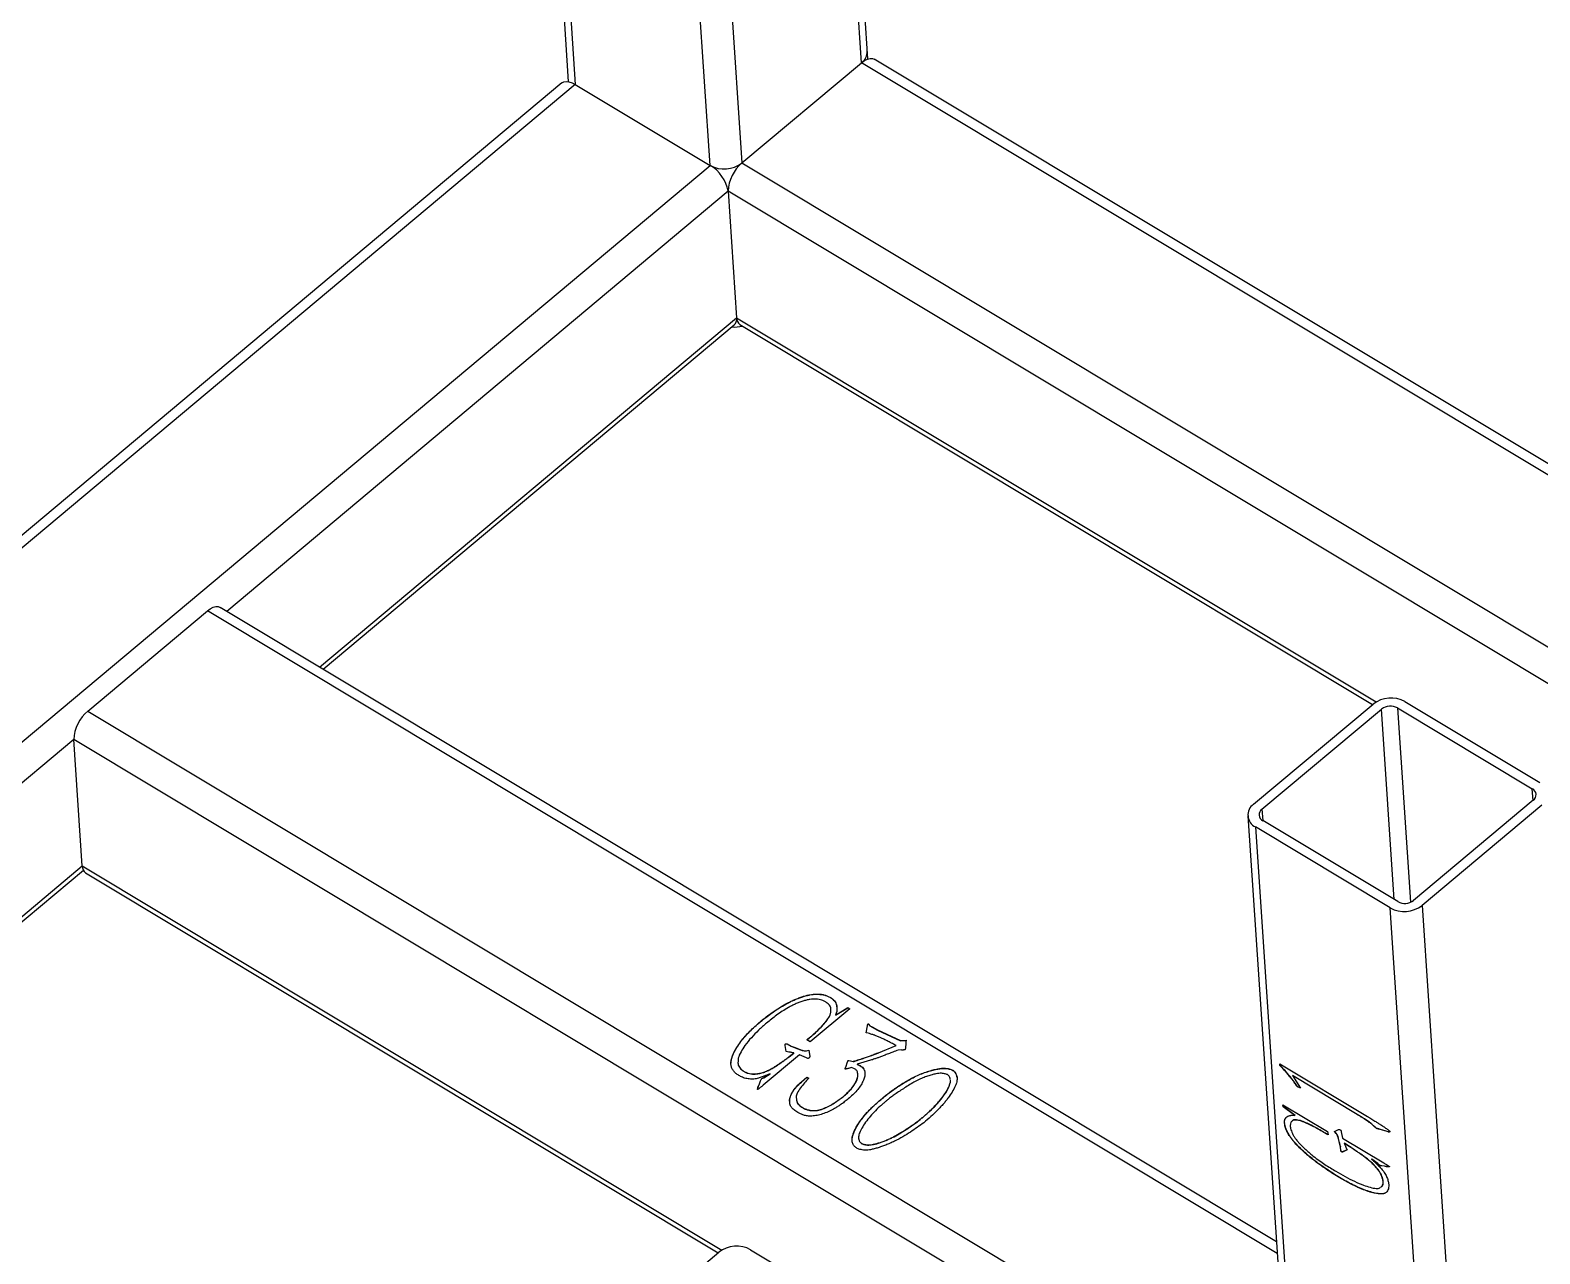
# Model space of a CAD drawing. Header units: millimetres. Extents: x -1590 to 1562, y -1082 to 1503.
# Drawn here: x -645 to 25, y 577 to 1119 of the extents above; entities that cross this region are included whole.
import ezdxf

# ---------------------------------------------------------------- set-up
doc = ezdxf.new("R2010")
doc.units = ezdxf.units.MM

msp = doc.modelspace()

# ---------------------------------------------------------------- linework, layer by layer
at = {"color": 7, "linetype": 'Continuous', "lineweight": 25}
for p, q in [((-276.1, 1105.01), (-299.55, 1455.25)), ((-273.36, 1106.67), (-294.46, 1421.73)), ((-427.23, 1411.87), (-406.12, 1096.66)), ((-343.23, 1059.54), (-366.69, 1409.77)), ((-352.59, 1410.84), (-329.13, 1060.6)), ((-329.13, 1060.6), (-276.1, 1105.01)), ((197.76, 825.51), (-270.48, 1106.58)), ((-408.96, 1096.08), (-859.94, 718.43)), ((-403.01, 1095.42), (-343.23, 1059.54)), ((-335.29, 1048.05), (-331.54, 992.01)), ((-514.78, 836.26), (-332.59, 988.83)), ((-330.06, 988.99), (-49.62, 820.65)), ((-92.26, 582.64), (-560.51, 863.71)), ((-619.16, 817.73), (-566.13, 862.14)), ((-102.39, 776.46), (-49.36, 820.87)), ((-98.66, 774.22), (-45.62, 818.63)), ((-38.57, 819.16), (21.2, 783.28)), ((-35.26, 821.93), (24.52, 786.05)), ((-621.57, 749.14), (-625.32, 805.18)), ((21.63, 778.26), (-31.41, 733.85)), ((-104.9, 771.3), (-86.13, 491.12)), ((25.36, 776.02), (-27.67, 731.61)), ((-41.77, 730.54), (-101.55, 766.42)), ((-101.55, 766.42), (-82.79, 486.24)), ((-38.46, 733.31), (-98.24, 769.2)), ((-804.81, 593.39), (-621.09, 747.24)), ((-620.08, 746.12), (-339.65, 577.78)), ((-23.01, 450.35), (-41.77, 730.54)), ((-27.67, 731.61), (-8.91, 451.42)), ((-289.95, 690.84), (-289.95, 690.91)), ((-314.58, 684.93), (-314.58, 685)), ((-281.28, 685.88), (-298.84, 671.17)), ((-287.63, 683.08), (-282.15, 686.41)), ((-287.63, 683.01), (-282.15, 686.34)), ((-287.18, 684.3), (-287.63, 683.08)), ((-287.63, 683.01), (-287.63, 683.08)), ((-282.15, 686.41), (-281.28, 685.88)), ((-282.15, 686.34), (-282.15, 686.41)), ((-282.15, 686.34), (-281.32, 685.84)), ((-274.11, 675.24), (-273.54, 678.35)), ((-274.09, 675.24), (-273.53, 678.28)), ((-273.53, 678.28), (-273.54, 678.35)), ((-271.42, 677.82), (-269.01, 676.48)), ((-271.41, 677.75), (-271.42, 677.82)), ((-271.41, 677.75), (-269.01, 676.41)), ((-269.01, 676.48), (-258.83, 671.76)), ((-269.01, 676.41), (-269.01, 676.48)), ((-269.01, 676.41), (-258.82, 671.69)), ((-309.59, 666.9), (-309.96, 669.54)), ((-309.11, 670.34), (-307.35, 669.29)), ((-309.1, 670.27), (-309.11, 670.34)), ((-309.1, 670.27), (-307.35, 669.22)), ((-307.35, 669.29), (-305.51, 668.64)), ((-307.35, 669.22), (-307.35, 669.29)), ((-307.35, 669.22), (-305.51, 668.57)), ((-298.84, 671.17), (-300.45, 672.04)), ((-273.13, 675.02), (-274.11, 675.24)), ((-267.61, 673.03), (-270.13, 674.07)), ((-268.65, 666.37), (-260.79, 669.58)), ((-268.64, 666.3), (-260.79, 669.51)), ((-260.79, 669.51), (-260.79, 669.58)), ((-258.83, 671.76), (-257.52, 671.81)), ((-258.82, 671.69), (-258.83, 671.76)), ((-258.82, 671.69), (-257.51, 671.74)), ((-257.52, 671.81), (-256.41, 671.9)), ((-257.51, 671.74), (-257.52, 671.81)), ((-257.51, 671.74), (-256.41, 671.83)), ((-256.52, 670.55), (-256.68, 668.41)), ((-303.64, 665.47), (-319.79, 651.95)), ((-308.33, 666.7), (-309.59, 666.9)), ((-308.23, 664.68), (-306.21, 666.27)), ((-308.23, 664.61), (-306.2, 666.2)), ((-308.23, 664.61), (-308.23, 664.68)), ((-306.2, 666.2), (-306.21, 666.27)), ((-305.51, 668.64), (-303.28, 667.77)), ((-305.51, 668.57), (-305.51, 668.64)), ((-305.51, 668.57), (-303.27, 667.7)), ((-300.47, 664.12), (-303.64, 665.47)), ((-303.27, 667.7), (-303.28, 667.77)), ((-300.61, 667.28), (-299.51, 667.56)), ((-300.6, 667.21), (-300.61, 667.28)), ((-300.6, 667.21), (-299.5, 667.49)), ((-299.9, 663.88), (-300.47, 664.12)), ((-299.51, 667.56), (-299.08, 664.78)), ((-299.5, 667.49), (-299.51, 667.56)), ((-299.5, 667.49), (-299.07, 664.71)), ((-281.83, 663), (-281.05, 662.82)), ((-281.83, 662.93), (-281.83, 663)), ((-281.83, 662.93), (-281.04, 662.75)), ((-281.05, 662.82), (-279.78, 662.51)), ((-281.04, 662.75), (-281.05, 662.82)), ((-281.04, 662.75), (-279.77, 662.44)), ((-279.77, 662.44), (-279.78, 662.51)), ((-272.11, 663.05), (-278.01, 661.27)), ((-268.64, 666.3), (-268.65, 666.37)), ((-258.55, 667.59), (-259.94, 667.58)), ((-328.73, 658.37), (-328.73, 658.44)), ((-319.45, 655.38), (-316.68, 657.07)), ((-319.44, 655.31), (-316.68, 657)), ((-316.68, 657), (-316.68, 657.07)), ((-283.17, 660), (-282.33, 662.38)), ((-283.17, 659.93), (-282.33, 662.31)), ((-283.17, 659.93), (-283.17, 660)), ((-282.33, 662.31), (-282.33, 662.38)), ((-280.59, 659.84), (-281.94, 659.44)), ((-279.3, 659.24), (-280.59, 659.84)), ((-278, 661.2), (-278.01, 661.27)), ((-235.41, 658.38), (-235.41, 658.45)), ((-90.7, 661.5), (-51.88, 638.13)), ((-90.65, 660.75), (-90.7, 661.5)), ((-90.58, 660.8), (-90.65, 660.75)), ((-88.98, 658.96), (-90.65, 660.75)), ((-90.58, 660.8), (-90.63, 661.46)), ((-88.91, 659.01), (-90.58, 660.8)), ((-88.91, 659.01), (-88.98, 658.96)), ((-85.09, 656.32), (-85.15, 656.26)), ((-85.15, 656.26), (-81.62, 650.72)), ((-56.5, 639), (-85.15, 656.26)), ((-56.43, 639.06), (-85.09, 656.32)), ((-321.84, 651.69), (-321.37, 652.62)), ((-321.84, 651.62), (-321.36, 652.55)), ((-321.84, 651.62), (-321.84, 651.69)), ((-321.37, 652.62), (-320.92, 653.94)), ((-321.36, 652.55), (-321.37, 652.62)), ((-321.36, 652.55), (-320.92, 653.87)), ((-320.92, 653.87), (-320.92, 653.94)), ((-320.32, 654.98), (-319.45, 655.38)), ((-320.31, 654.91), (-320.32, 654.98)), ((-320.31, 654.91), (-319.44, 655.31)), ((-319.44, 655.31), (-319.45, 655.38)), ((-302.81, 653.42), (-300.36, 655.58)), ((-302.81, 653.35), (-300.36, 655.51)), ((-302.81, 653.35), (-302.81, 653.42)), ((-300.36, 655.58), (-299.56, 655.1)), ((-300.36, 655.51), (-300.36, 655.58)), ((-300.36, 655.51), (-299.56, 655.03)), ((-281.27, 649.74), (-281.28, 649.81)), ((-82.78, 651.25), (-82.85, 651.2)), ((-81.62, 650.72), (-82.85, 651.2)), ((-81.69, 650.83), (-82.78, 651.25)), ((-265.44, 647.42), (-265.45, 647.49)), ((-89.33, 643.3), (-69.53, 631.42)), ((-89.28, 642.48), (-89.33, 643.3)), ((-89.21, 642.54), (-89.28, 642.48)), ((-84.04, 638.54), (-89.28, 642.48)), ((-89.21, 642.54), (-89.26, 643.26)), ((-83.97, 638.6), (-89.21, 642.54)), ((-302.06, 641.89), (-302.07, 641.96)), ((-244.82, 641.46), (-244.83, 641.53)), ((-85.17, 638.7), (-84.04, 638.54)), ((-83.97, 638.6), (-84.04, 638.54)), ((-56.43, 639.06), (-56.5, 639)), ((-88.59, 635.26), (-88.66, 635.2)), ((-69.53, 631.42), (-69.36, 629.93)), ((-66.53, 631.52), (-64.68, 632.38)), ((-65.76, 630.66), (-66.53, 631.52)), ((-65.7, 630.72), (-66.44, 631.56)), ((-65.7, 630.72), (-65.76, 630.66)), ((-63.6, 631.87), (-63.49, 631.34)), ((-63.49, 631.34), (-62.88, 628.48)), ((-46.17, 632.43), (-46.24, 632.37)), ((-43.66, 631.56), (-46.24, 632.37)), ((-43.59, 631.61), (-46.17, 632.43)), ((-43.59, 631.61), (-43.66, 631.56)), ((-42.73, 631.32), (-43.66, 631.56)), ((-42.66, 631.38), (-43.59, 631.61)), ((-42.66, 631.38), (-42.73, 631.32)), ((-276.22, 626.2), (-276.23, 626.27)), ((-64.7, 628.41), (-64.77, 628.36)), ((-64.28, 626.35), (-64.77, 628.36)), ((-64.21, 626.41), (-64.7, 628.41)), ((-64.21, 626.41), (-64.28, 626.35)), ((-63.82, 624.71), (-64.28, 626.35)), ((-63.76, 624.76), (-64.21, 626.41)), ((-63.76, 624.76), (-63.82, 624.71)), ((-63.71, 623.06), (-63.82, 624.71)), ((-63.65, 623.12), (-63.76, 624.76)), ((-63.65, 623.12), (-63.71, 623.06)), ((-62.88, 628.48), (-44.68, 617.55)), ((-60.92, 623.29), (-62.69, 622.51)), ((-62.62, 622.56), (-62.69, 622.51)), ((-60.93, 623.31), (-62.62, 622.56)), ((-62.1, 626.26), (-62.17, 626.21)), ((-59.97, 624.82), (-62.17, 626.21)), ((-59.9, 624.87), (-62.1, 626.26)), ((-61.41, 624.37), (-60.92, 623.29)), ((-59.9, 624.87), (-59.97, 624.82)), ((-71.72, 615.92), (-71.79, 615.87)), ((-49.98, 619.25), (-50.05, 619.19)), ((-47.39, 617.21), (-50.05, 619.19)), ((-47.33, 617.27), (-49.98, 619.25)), ((-47.33, 617.27), (-47.39, 617.21)), ((-46.65, 616.56), (-47.39, 617.21)), ((-46.59, 616.62), (-47.33, 617.27)), ((-46.59, 616.62), (-46.65, 616.56)), ((-45.52, 616.31), (-45.58, 616.25)), ((-44.38, 616.12), (-45.58, 616.25)), ((-44.31, 616.18), (-45.52, 616.31)), ((-44.31, 616.18), (-44.38, 616.12)), ((-43.45, 615.89), (-44.38, 616.12)), ((-43.38, 615.95), (-44.31, 616.18)), ((-43.38, 615.95), (-43.45, 615.89)), ((-44.88, 609.02), (-44.95, 608.96)), ((-392.42, 533.59), (-339.39, 578)), ((-325.29, 579.06), (-265.51, 543.18))]:
    msp.add_line(p, q, dxfattribs=at)
at = {"color": 8, "linetype": 'Continuous', "lineweight": 25}
for p, q in [((-426.47, 1445.65), (-403.01, 1095.42)), ((198.11, 820.36), (-276.1, 1105.01)), ((-403.01, 1095.42), (-859.59, 713.08)), ((-854.14, 631.71), (-343.23, 1059.54)), ((-329.13, 1060.6), (203.43, 740.93)), ((-335.29, 1048.05), (-557.54, 861.93)), ((198.64, 727.55), (-335.29, 1048.05)), ((-516.38, 837.22), (-331.54, 992.01)), ((-331.54, 992.01), (-48.01, 821.82)), ((-91.92, 577.49), (-566.13, 862.14)), ((-619.16, 817.73), (-86.6, 498.06)), ((-39.97, 734.22), (-45.62, 818.63)), ((-38.57, 819.16), (-32.8, 733.02)), ((-625.32, 805.18), (-847.57, 619.06)), ((-91.39, 484.68), (-625.32, 805.18)), ((21.54, 778.19), (21.2, 783.28)), ((-98.66, 774.22), (-98.33, 769.25)), ((-806.41, 594.35), (-621.57, 749.14)), ((-621.57, 749.14), (-338.04, 578.95))]:
    msp.add_line(p, q, dxfattribs=at)
at = {"color": 7, "linetype": 'Continuous', "lineweight": 25, "flags": 128}
for points in [[(-276.1, 1105.01), (-274.8, 1105.96), (-273.53, 1106.61), (-272.34, 1106.92), (-271.27, 1106.89), (-270.48, 1106.58)], [(-408.96, 1096.08), (-408.16, 1096.54), (-407.08, 1096.73), (-405.83, 1096.6), (-404.46, 1096.16), (-403.01, 1095.42)], [(-566.13, 862.14), (-564.82, 863.09), (-563.55, 863.74), (-562.36, 864.05), (-561.3, 864.02), (-560.51, 863.71)]]:
    msp.add_lwpolyline(points, dxfattribs=at)
at = {"color": 8, "linetype": 'Continuous', "lineweight": 25}
msp.add_arc((-279.86, 1110.03), 6.27, 306.88515, 1.25979, dxfattribs=at)
at = {"color": 7, "linetype": 'Continuous', "lineweight": 25}
for centre, radius, start, end in [((-336.99, 1070.81), 12.88, 241.02688, 307.61939), ((-351.79, 1045.14), 16.75, 10.00602, 59.29464), ((-318.12, 1047.41), 17.18, 129.8487, 177.88499), ((-335.01, 991.39), 3.53, 313.32878, 10.07948), ((-328.07, 991.84), 3.47, 177.13016, 235.12544), ((-332.37, 1001.81), 13.9, 264.8015, 284.1889), ((-41.5, 810.67), 12.88, 61.02688, 127.61939), ((-608.15, 804.54), 17.18, 129.8487, 177.88499), ((-41.69, 813.52), 6.44, 61.02688, 127.61939), ((19.93, 780.64), 2.93, 305.50198, 64.09982), ((-98.99, 771.69), 5.86, 125.50198, 244.09982), ((-96.96, 771.83), 2.93, 125.50198, 244.09982), ((-618.1, 748.97), 3.47, 177.13016, 235.12544), ((-35.53, 741.81), 12.88, 241.02688, 307.61939), ((-35.34, 738.95), 6.44, 241.02688, 307.61939), ((-331.53, 567.8), 12.88, 61.02688, 127.61939)]:
    msp.add_arc(centre, radius, start, end, dxfattribs=at)
for points, knots in [([(-291.65, 688.65), (-291.99, 688.86), (-292.66, 689.26), (-293.79, 689.71), (-294.98, 690.01), (-296.25, 690.18), (-297.6, 690.18), (-299.06, 690.03), (-300.61, 689.69), (-302.23, 689.22), (-303.87, 688.63), (-305.51, 687.97), (-307.06, 687.22), (-309.02, 686.16), (-311.31, 684.79), (-313.77, 683.05), (-316.06, 681.31), (-317.49, 680.13), (-318.21, 679.53)], [0, 0, 0, 0, 0.042953, 0.083374, 0.123258, 0.162895, 0.204395, 0.249812, 0.299201, 0.353806, 0.411254, 0.468748, 0.525799, 0.582908, 0.694352, 0.798766, 0.899666, 1, 1, 1, 1]), ([(-314.58, 685), (-313.69, 685.58), (-311.85, 686.77), (-309.38, 688.16), (-307.28, 689.23), (-305.65, 689.98), (-303.96, 690.64), (-302.26, 691.24), (-300.62, 691.74), (-299.06, 692.1), (-297.61, 692.31), (-296.3, 692.38), (-295.13, 692.34), (-294.1, 692.27), (-293.22, 692.14), (-292.25, 691.91), (-291.16, 691.5), (-290.37, 691.11), (-289.95, 690.91)], [0, 0, 0, 0, 0.126875, 0.26151, 0.330229, 0.398329, 0.466356, 0.533691, 0.597757, 0.655467, 0.70742, 0.754407, 0.796644, 0.833775, 0.865799, 0.893553, 0.945163, 1, 1, 1, 1]), ([(-314.58, 684.93), (-313.69, 685.51), (-311.85, 686.7), (-309.38, 688.09), (-307.28, 689.16), (-305.64, 689.91), (-303.95, 690.57), (-302.26, 691.17), (-300.61, 691.67), (-299.05, 692.03), (-297.61, 692.24), (-296.29, 692.31), (-295.12, 692.27), (-294.09, 692.2), (-293.22, 692.07), (-292.25, 691.84), (-291.16, 691.43), (-290.36, 691.04), (-289.95, 690.84)], [0, 0, 0, 0, 0.126875, 0.26151, 0.330229, 0.398329, 0.466356, 0.533691, 0.597757, 0.655467, 0.70742, 0.754407, 0.796644, 0.833775, 0.865799, 0.893553, 0.945163, 1, 1, 1, 1]), ([(-289.95, 690.91), (-289.72, 690.76), (-289.26, 690.48), (-288.69, 689.99), (-288.2, 689.47), (-287.66, 688.74), (-287.23, 687.7), (-287.06, 686.61), (-287.07, 685.75), (-287.06, 685.18), (-287.11, 684.71), (-287.16, 684.43), (-287.18, 684.3)], [0, 0, 0, 0, 0.093571, 0.182514, 0.269093, 0.354305, 0.52846, 0.715, 0.80627, 0.883545, 0.948137, 1, 1, 1, 1]), ([(-289.95, 690.84), (-289.29, 690.37), (-287.98, 689.42), (-287.22, 687.83), (-287.16, 686.87), (-287.14, 686.59)], [0, 0, 0, 0, 0.413868, 0.828088, 1, 1, 1, 1]), ([(-329.76, 655.9), (-330.26, 656.17), (-331.26, 656.71), (-332.42, 657.76), (-333.31, 658.91), (-333.8, 659.94), (-334.01, 660.81), (-334.07, 661.52), (-334.04, 662.29), (-333.91, 663.12), (-333.68, 664), (-333.36, 664.97), (-332.94, 666), (-332.39, 667.1), (-331.78, 668.26), (-331.01, 669.45), (-330.16, 670.68), (-328.89, 672.32), (-327.26, 674.28), (-325.12, 676.45), (-322.86, 678.55), (-320.39, 680.68), (-317.64, 682.88), (-315.62, 684.28), (-314.58, 685)], [0, 0, 0, 0, 0.0403, 0.080356, 0.119472, 0.157357, 0.176759, 0.197542, 0.220121, 0.244249, 0.270492, 0.298956, 0.330404, 0.364108, 0.400246, 0.437627, 0.477386, 0.518632, 0.599479, 0.673497, 0.746929, 0.82693, 0.911502, 1, 1, 1, 1]), ([(-333.97, 661.78), (-333.95, 662.26), (-333.9, 663.69), (-332.92, 666.01), (-331.52, 668.71), (-329.06, 672.16), (-325.4, 676.24), (-320.32, 680.8), (-316.49, 683.55), (-314.58, 684.93)], [0, 0, 0, 0, 0.053279, 0.158426, 0.263625, 0.368839, 0.579177, 0.789605, 1, 1, 1, 1]), ([(-300.45, 672.04), (-298.97, 673.27), (-296, 675.75), (-292.74, 679.1), (-290.58, 681.95), (-289.7, 683.89), (-289.72, 685.06), (-289.73, 685.44)], [0, 0, 0, 0, 0.309197, 0.618343, 0.772823, 0.927234, 1, 1, 1, 1]), ([(-300.44, 671.97), (-298.96, 673.2), (-296, 675.68), (-292.73, 679.03), (-290.57, 681.88), (-289.67, 683.9), (-289.7, 685.16), (-289.71, 685.62)], [0, 0, 0, 0, 0.30428, 0.60851, 0.760533, 0.912488, 1, 1, 1, 1]), ([(-289.72, 685.69), (-289.71, 685.76), (-289.68, 686.36), (-290.27, 687.46), (-291.19, 688.25), (-291.65, 688.65)], [0, 0, 0, 0, 0.063344, 0.531145, 1, 1, 1, 1]), ([(-318.21, 679.53), (-319.41, 678.49), (-321.81, 676.39), (-325.04, 673.06), (-327.69, 669.86), (-329.6, 666.8), (-330.85, 664.45), (-330.87, 663.01), (-330.88, 662.56)], [0, 0, 0, 0, 0.2067337, 0.4134904, 0.6201409, 0.775184, 0.9300549, 1, 1, 1, 1]), ([(-273.54, 678.35), (-273.52, 678.48), (-273.49, 678.69), (-273.38, 678.94), (-273.3, 679.13), (-273.06, 679.21), (-272.82, 679.01), (-272.73, 678.77), (-272.58, 678.5), (-272.3, 678.27), (-271.91, 678.04), (-271.59, 677.9), (-271.42, 677.82)], [0, 0, 0, 0, 0.132121, 0.225545, 0.28598, 0.323707, 0.397087, 0.519994, 0.605226, 0.709452, 0.84137, 1, 1, 1, 1]), ([(-273.53, 678.28), (-273.52, 678.41), (-273.49, 678.62), (-273.37, 678.87), (-273.3, 679.06), (-273.05, 679.14), (-272.81, 678.94), (-272.73, 678.7), (-272.58, 678.43), (-272.3, 678.2), (-271.91, 677.97), (-271.59, 677.83), (-271.41, 677.75)], [0, 0, 0, 0, 0.132121, 0.225545, 0.28598, 0.323707, 0.397087, 0.519994, 0.605226, 0.709452, 0.84137, 1, 1, 1, 1]), ([(-309.96, 669.54), (-310, 669.69), (-310.08, 669.91), (-309.99, 670.23), (-309.75, 670.32), (-309.57, 670.39), (-309.34, 670.4), (-309.19, 670.36), (-309.11, 670.34)], [0, 0, 0, 0, 0.350484, 0.527084, 0.64708, 0.750783, 0.854774, 1, 1, 1, 1]), ([(-310.03, 669.82), (-310.03, 669.82), (-310.04, 669.88), (-310.03, 669.99), (-309.98, 670.15), (-309.78, 670.24), (-309.57, 670.33), (-309.32, 670.32), (-309.18, 670.29), (-309.1, 670.27)], [0, 0, 0, 0, 0.016982, 0.171968, 0.322998, 0.489814, 0.660496, 0.830097, 1, 1, 1, 1]), ([(-270.13, 674.07), (-270.24, 674.11), (-270.56, 674.23), (-271.19, 674.41), (-272.06, 674.7), (-272.74, 674.91), (-273.13, 675.02)], [0, 0, 0, 0, 0.119615, 0.326343, 0.618028, 1, 1, 1, 1]), ([(-260.79, 669.58), (-261.35, 669.85), (-262.55, 670.44), (-264.04, 671.22), (-265.28, 671.88), (-266.15, 672.32), (-266.91, 672.7), (-267.39, 672.92), (-267.61, 673.03)], [0, 0, 0, 0, 0.240019, 0.522018, 0.666348, 0.793885, 0.904533, 1, 1, 1, 1]), ([(-256.41, 671.9), (-256.41, 671.87), (-256.42, 671.76), (-256.46, 671.5), (-256.45, 671.08), (-256.49, 670.75), (-256.52, 670.55)], [0, 0, 0, 0, 0.05995, 0.251846, 0.56241, 1, 1, 1, 1]), ([(-328.73, 658.44), (-328.4, 658.23), (-327.72, 657.79), (-326.49, 657.34), (-325.14, 657.03), (-323.64, 656.96), (-322.03, 657.09), (-320.34, 657.47), (-318.61, 658.05), (-316.93, 658.82), (-315.32, 659.72), (-313.79, 660.69), (-312.36, 661.66), (-310.98, 662.62), (-309.61, 663.62), (-308.71, 664.32), (-308.23, 664.68)], [0, 0, 0, 0, 0.055928, 0.112961, 0.170791, 0.230883, 0.295406, 0.367083, 0.443443, 0.523307, 0.605293, 0.687467, 0.766844, 0.841355, 0.916893, 1, 1, 1, 1]), ([(-328.73, 658.37), (-328.39, 658.16), (-327.72, 657.72), (-326.49, 657.27), (-325.13, 656.96), (-323.63, 656.89), (-322.02, 657.02), (-320.33, 657.4), (-318.61, 657.98), (-316.92, 658.75), (-315.31, 659.65), (-313.78, 660.62), (-312.35, 661.59), (-310.97, 662.55), (-309.61, 663.55), (-308.7, 664.25), (-308.23, 664.61)], [0, 0, 0, 0, 0.055928, 0.112961, 0.170791, 0.230883, 0.295406, 0.367083, 0.443443, 0.523307, 0.605293, 0.687467, 0.766844, 0.841355, 0.916893, 1, 1, 1, 1]), ([(-306.21, 666.27), (-306.46, 666.33), (-306.92, 666.43), (-307.53, 666.54), (-307.98, 666.64), (-308.23, 666.68), (-308.33, 666.7)], [0, 0, 0, 0, 0.362799, 0.652475, 0.863991, 1, 1, 1, 1]), ([(-303.28, 667.77), (-303.12, 667.7), (-302.72, 667.53), (-302, 667.37), (-301.26, 667.2), (-300.79, 667.26), (-300.61, 667.28)], [0, 0, 0, 0, 0.191467, 0.503414, 0.805851, 1, 1, 1, 1]), ([(-303.27, 667.7), (-303.12, 667.63), (-302.71, 667.46), (-302, 667.3), (-301.26, 667.13), (-300.79, 667.19), (-300.6, 667.21)], [0, 0, 0, 0, 0.191467, 0.503414, 0.805851, 1, 1, 1, 1]), ([(-299.08, 664.78), (-299.08, 664.65), (-299.1, 664.42), (-299.34, 664.13), (-299.6, 663.91), (-299.81, 663.89), (-299.9, 663.88)], [0, 0, 0, 0, 0.3162875, 0.6016237, 0.8455308, 1, 1, 1, 1]), ([(-282.33, 662.38), (-282.3, 662.53), (-282.25, 662.78), (-281.96, 662.94), (-281.83, 663)], [0, 0, 0, 0, 0.57363, 1, 1, 1, 1]), ([(-282.33, 662.31), (-282.3, 662.46), (-282.25, 662.71), (-281.95, 662.87), (-281.83, 662.93)], [0, 0, 0, 0, 0.57363, 1, 1, 1, 1]), ([(-279.78, 662.51), (-279.32, 662.67), (-278.43, 662.96), (-277.15, 663.38), (-275.96, 663.76), (-274.89, 664.13), (-273.91, 664.46), (-273.04, 664.76), (-272.27, 665.03), (-271.43, 665.34), (-270.56, 665.66), (-269.7, 665.97), (-269.1, 666.2), (-268.77, 666.32), (-268.65, 666.37)], [0, 0, 0, 0, 0.122989, 0.236923, 0.342871, 0.438735, 0.525539, 0.604359, 0.673619, 0.733331, 0.833057, 0.9109, 0.966393, 1, 1, 1, 1]), ([(-279.77, 662.44), (-279.31, 662.6), (-278.43, 662.89), (-277.14, 663.31), (-275.95, 663.69), (-274.88, 664.06), (-273.91, 664.39), (-273.04, 664.69), (-272.27, 664.96), (-271.43, 665.27), (-270.56, 665.59), (-269.7, 665.9), (-269.09, 666.13), (-268.77, 666.25), (-268.64, 666.3)], [0, 0, 0, 0, 0.122989, 0.236923, 0.342871, 0.438735, 0.525539, 0.604359, 0.673619, 0.733331, 0.833057, 0.9109, 0.966393, 1, 1, 1, 1]), ([(-259.94, 667.58), (-260.69, 667.28), (-262.13, 666.72), (-264.18, 665.92), (-266.02, 665.22), (-267.64, 664.6), (-269.06, 664.09), (-270.26, 663.65), (-271.26, 663.32), (-271.85, 663.13), (-272.11, 663.05)], [0, 0, 0, 0, 0.188413, 0.357486, 0.50962, 0.643418, 0.759307, 0.857858, 0.937578, 1, 1, 1, 1]), ([(-256.68, 668.41), (-256.69, 668.26), (-256.71, 668.02), (-256.88, 667.71), (-257.19, 667.62), (-257.53, 667.58), (-258, 667.57), (-258.35, 667.58), (-258.55, 667.59)], [0, 0, 0, 0, 0.236587, 0.387827, 0.471115, 0.599237, 0.773618, 1, 1, 1, 1]), ([(-330.9, 662.28), (-330.91, 662.16), (-330.97, 661.38), (-330.47, 659.93), (-329.31, 658.94), (-328.73, 658.44)], [0, 0, 0, 0, 0.082875, 0.541889, 1, 1, 1, 1]), ([(-330.89, 662.21), (-330.9, 662.09), (-330.97, 661.31), (-330.46, 659.86), (-329.31, 658.87), (-328.73, 658.37)], [0, 0, 0, 0, 0.082875, 0.541889, 1, 1, 1, 1]), ([(-316.68, 657.07), (-316.96, 656.97), (-317.65, 656.7), (-318.77, 656.18), (-320.22, 655.62), (-321.6, 655.15), (-322.83, 654.83), (-323.83, 654.7), (-324.87, 654.67), (-325.92, 654.73), (-326.97, 654.88), (-327.97, 655.14), (-328.92, 655.46), (-329.48, 655.75), (-329.76, 655.9)], [0, 0, 0, 0, 0.066931, 0.160895, 0.277311, 0.408832, 0.478532, 0.549522, 0.621851, 0.69747, 0.774652, 0.849586, 0.925122, 1, 1, 1, 1]), ([(-281.94, 659.44), (-282.12, 659.39), (-282.42, 659.31), (-282.82, 659.2), (-283.09, 659.16), (-283.31, 659.11), (-283.4, 659.23), (-283.39, 659.4), (-283.3, 659.67), (-283.22, 659.88), (-283.17, 660)], [0, 0, 0, 0, 0.207295, 0.361367, 0.470243, 0.531833, 0.576724, 0.661411, 0.805235, 1, 1, 1, 1]), ([(-283.37, 659.21), (-283.38, 659.24), (-283.4, 659.32), (-283.3, 659.56), (-283.22, 659.77), (-283.17, 659.93)], [0, 0, 0, 0, 0.101634, 0.346159, 1, 1, 1, 1]), ([(-278.01, 661.27), (-277.73, 661.13), (-277.19, 660.86), (-276.36, 660.46), (-275.64, 659.88), (-275.15, 659.24), (-274.85, 658.61), (-274.7, 658.04), (-274.61, 657.41), (-274.62, 656.71), (-274.73, 655.94), (-274.98, 655.09), (-275.32, 654.14), (-275.95, 652.77), (-276.97, 651.03), (-278.64, 649.08), (-280.51, 647.25), (-281.85, 646.09), (-282.51, 645.51)], [0, 0, 0, 0, 0.041274, 0.079617, 0.120502, 0.171652, 0.201341, 0.233561, 0.268725, 0.306774, 0.348943, 0.396561, 0.449701, 0.50881, 0.63256, 0.756161, 0.879414, 1, 1, 1, 1]), ([(-281.28, 649.81), (-280.76, 650.42), (-279.74, 651.61), (-278.75, 653.18), (-278.14, 654.44), (-277.89, 655.35), (-277.73, 656.24), (-277.76, 657.07), (-277.93, 657.82), (-278.22, 658.44), (-278.67, 658.94), (-279.09, 659.14), (-279.3, 659.24)], [0, 0, 0, 0, 0.201826, 0.39963, 0.494823, 0.584118, 0.670153, 0.752792, 0.827959, 0.892407, 0.947603, 1, 1, 1, 1]), ([(-281.27, 649.74), (-280.64, 650.49), (-279.38, 651.99), (-278.23, 654.01), (-277.77, 655.58), (-277.78, 656.31), (-277.79, 656.6)], [0, 0, 0, 0, 0.3513946, 0.7025998, 0.8783652, 1, 1, 1, 1]), ([(-278, 661.2), (-277.41, 660.94), (-276.23, 660.41), (-275.07, 659.17), (-274.61, 658.12), (-274.67, 657.56), (-274.68, 657.49)], [0, 0, 0, 0, 0.320132, 0.638822, 0.957942, 1, 1, 1, 1]), ([(-265.45, 647.49), (-264.79, 647.99), (-263.45, 649.01), (-261.3, 650.53), (-258.98, 652.06), (-256.54, 653.61), (-254.01, 655.06), (-251.45, 656.35), (-248.88, 657.41), (-246.73, 658.12), (-245.06, 658.59), (-243.91, 658.89), (-242.86, 659.12), (-241.89, 659.31), (-241.01, 659.44), (-240.21, 659.52), (-239.5, 659.54), (-238.7, 659.49), (-237.82, 659.35), (-236.88, 659.14), (-236.07, 658.84), (-235.62, 658.58), (-235.41, 658.45)], [0, 0, 0, 0, 0.079171, 0.161801, 0.249231, 0.340275, 0.430889, 0.517082, 0.59882, 0.677, 0.713844, 0.747664, 0.778515, 0.806224, 0.831423, 0.853903, 0.873834, 0.891125, 0.922286, 0.950136, 0.975947, 1, 1, 1, 1]), ([(-265.44, 647.42), (-264.79, 647.92), (-263.44, 648.94), (-261.29, 650.46), (-258.97, 651.99), (-256.54, 653.54), (-254.01, 654.99), (-251.45, 656.28), (-248.87, 657.34), (-246.72, 658.05), (-245.06, 658.52), (-243.91, 658.82), (-242.85, 659.05), (-241.88, 659.24), (-241, 659.37), (-240.2, 659.45), (-239.5, 659.47), (-238.69, 659.42), (-237.82, 659.28), (-236.87, 659.07), (-236.06, 658.77), (-235.62, 658.51), (-235.41, 658.38)], [0, 0, 0, 0, 0.079171, 0.161801, 0.249231, 0.340275, 0.430889, 0.517082, 0.59882, 0.677, 0.713844, 0.747664, 0.778515, 0.806224, 0.831423, 0.853903, 0.873834, 0.891125, 0.922286, 0.950136, 0.975947, 1, 1, 1, 1]), ([(-237.82, 656.54), (-238, 656.63), (-238.37, 656.82), (-239.05, 657.02), (-239.84, 657.17), (-240.78, 657.28), (-241.94, 657.26), (-243.34, 657.02), (-245.01, 656.61), (-246.93, 656.01), (-249.04, 655.23), (-251.25, 654.2), (-253.56, 652.99), (-255.87, 651.57), (-258.12, 650.12), (-260.2, 648.74), (-262.03, 647.46), (-263.15, 646.63), (-263.68, 646.23)], [0, 0, 0, 0, 0.021711, 0.045622, 0.072301, 0.102157, 0.138444, 0.18417, 0.24067, 0.307826, 0.384163, 0.467408, 0.558221, 0.657268, 0.756272, 0.846538, 0.92759, 1, 1, 1, 1]), ([(-235.41, 658.45), (-235.24, 658.3), (-234.87, 657.98), (-234.48, 657.39), (-234.14, 656.71), (-233.85, 655.92), (-233.7, 655), (-233.81, 653.96), (-234.09, 652.81), (-234.81, 651.11), (-235.98, 648.93), (-237.41, 646.77), (-238.74, 645.04), (-239.85, 643.7), (-241.12, 642.32), (-242.94, 640.42), (-245.43, 638.06), (-247.54, 636.24), (-248.6, 635.32)], [0, 0, 0, 0, 0.022728, 0.048006, 0.076068, 0.107769, 0.143167, 0.182152, 0.22687, 0.27693, 0.383669, 0.49133, 0.547375, 0.606228, 0.667909, 0.73299, 0.866222, 1, 1, 1, 1]), ([(-236.84, 654.53), (-236.87, 654.81), (-236.95, 655.54), (-237.49, 656.16), (-237.82, 656.54)], [0, 0, 0, 0, 0.378749, 1, 1, 1, 1]), ([(-235.41, 658.38), (-234.85, 657.77), (-234.06, 656.92), (-233.98, 655.91), (-233.96, 655.61)], [0, 0, 0, 0, 0.709066, 1, 1, 1, 1]), ([(-82.85, 651.2), (-83.19, 651.68), (-83.82, 652.58), (-84.73, 653.82), (-85.52, 654.87), (-86.44, 656.01), (-87.57, 657.36), (-88.5, 658.41), (-88.98, 658.96)], [0, 0, 0, 0, 0.179531, 0.336538, 0.468031, 0.576276, 0.779806, 1, 1, 1, 1]), ([(-82.78, 651.25), (-83.12, 651.73), (-83.76, 652.63), (-84.67, 653.88), (-85.45, 654.92), (-86.37, 656.07), (-87.5, 657.42), (-88.43, 658.47), (-88.91, 659.01)], [0, 0, 0, 0, 0.179531, 0.336538, 0.468031, 0.576276, 0.779806, 1, 1, 1, 1]), ([(-319.79, 651.95), (-319.97, 651.8), (-320.32, 651.5), (-320.82, 651.11), (-321.23, 650.77), (-321.57, 650.5), (-321.84, 650.3), (-322.02, 650.19), (-322.15, 650.09), (-322.34, 650.15), (-322.16, 650.5), (-322.13, 650.88), (-322.02, 651.33), (-321.89, 651.59), (-321.84, 651.69)], [0, 0, 0, 0, 0.146232, 0.27484, 0.380762, 0.466522, 0.532268, 0.575424, 0.601747, 0.60972, 0.67756, 0.799963, 0.923195, 1, 1, 1, 1]), ([(-322.25, 650.25), (-322.24, 650.28), (-322.19, 650.4), (-322.09, 650.86), (-321.95, 651.29), (-321.84, 651.62)], [0, 0, 0, 0, 0.060215, 0.275004, 1, 1, 1, 1]), ([(-320.92, 653.94), (-320.86, 654.15), (-320.75, 654.52), (-320.45, 654.84), (-320.32, 654.98)], [0, 0, 0, 0, 0.565776, 1, 1, 1, 1]), ([(-320.92, 653.87), (-320.85, 654.08), (-320.74, 654.45), (-320.44, 654.77), (-320.31, 654.91)], [0, 0, 0, 0, 0.565776, 1, 1, 1, 1]), ([(-307.96, 644.44), (-307.97, 644.48), (-308.13, 645.15), (-307.82, 646.71), (-306.84, 648.98), (-305.07, 651.29), (-303.56, 652.66), (-302.81, 653.35)], [0, 0, 0, 0, 0.013405, 0.210689, 0.473426, 0.736763, 1, 1, 1, 1]), ([(-304.31, 639.87), (-304.63, 640.06), (-305.25, 640.42), (-306.07, 641), (-306.74, 641.61), (-307.28, 642.24), (-307.67, 642.93), (-307.92, 643.7), (-308.01, 644.58), (-307.99, 645.54), (-307.84, 646.55), (-307.49, 647.59), (-306.99, 648.63), (-306.09, 650), (-304.79, 651.65), (-303.46, 652.83), (-302.81, 653.42)], [0, 0, 0, 0, 0.05922, 0.113933, 0.165404, 0.212861, 0.261013, 0.312176, 0.369771, 0.432764, 0.499417, 0.567466, 0.638075, 0.711105, 0.857737, 1, 1, 1, 1]), ([(-299.56, 655.1), (-300.19, 654.39), (-301.45, 652.98), (-303.31, 650.85), (-304.59, 648.76), (-305.19, 647.13), (-305.07, 646.34), (-305.04, 646.15)], [0, 0, 0, 0, 0.251448, 0.502913, 0.754019, 0.942371, 1, 1, 1, 1]), ([(-302.07, 641.96), (-301.75, 641.8), (-301.12, 641.49), (-300.11, 641.13), (-299.04, 640.9), (-297.94, 640.77), (-296.81, 640.78), (-295.64, 640.9), (-294.47, 641.18), (-292.87, 641.7), (-290.91, 642.57), (-288.68, 643.82), (-286.59, 645.22), (-284.61, 646.66), (-282.8, 648.18), (-281.79, 649.27), (-281.28, 649.81)], [0, 0, 0, 0, 0.0462731, 0.0906297, 0.1336503, 0.1771366, 0.2205902, 0.2654547, 0.3124396, 0.3618595, 0.4658161, 0.5742991, 0.6839506, 0.7913375, 0.8962387, 1, 1, 1, 1]), ([(-302.06, 641.89), (-301.74, 641.73), (-301.12, 641.42), (-300.1, 641.06), (-299.04, 640.83), (-297.94, 640.7), (-296.8, 640.71), (-295.64, 640.83), (-294.46, 641.11), (-292.87, 641.63), (-290.91, 642.5), (-288.67, 643.75), (-286.59, 645.15), (-284.6, 646.59), (-282.8, 648.11), (-281.78, 649.2), (-281.27, 649.74)], [0, 0, 0, 0, 0.0462731, 0.0906297, 0.1336503, 0.1771366, 0.2205902, 0.2654547, 0.3124396, 0.3618595, 0.4658161, 0.5742991, 0.6839506, 0.7913375, 0.8962387, 1, 1, 1, 1]), ([(-244.83, 641.53), (-243.71, 642.68), (-241.48, 644.98), (-239.17, 648.06), (-237.67, 650.63), (-236.98, 652.4), (-236.66, 653.64), (-236.77, 654.17), (-236.79, 654.26)], [0, 0, 0, 0, 0.29449, 0.588867, 0.736154, 0.883275, 0.981318, 1, 1, 1, 1]), ([(-244.82, 641.46), (-243.7, 642.61), (-241.47, 644.91), (-239.17, 647.99), (-237.67, 650.56), (-236.98, 652.33), (-236.65, 653.57), (-236.77, 654.1), (-236.79, 654.19)], [0, 0, 0, 0, 0.29449, 0.588867, 0.736154, 0.883275, 0.981318, 1, 1, 1, 1]), ([(-305.01, 645.9), (-304.99, 645.56), (-304.95, 644.6), (-303.94, 643.16), (-302.69, 642.36), (-302.07, 641.96)], [0, 0, 0, 0, 0.218673, 0.6091067, 1, 1, 1, 1]), ([(-305, 645.83), (-304.99, 645.49), (-304.95, 644.53), (-303.94, 643.09), (-302.69, 642.29), (-302.06, 641.89)], [0, 0, 0, 0, 0.218673, 0.6091067, 1, 1, 1, 1]), ([(-282.51, 645.51), (-283.07, 645.08), (-284.14, 644.27), (-285.69, 643.16), (-287.14, 642.23), (-288.84, 641.22), (-290.91, 640.22), (-292.98, 639.4), (-294.61, 638.89), (-295.79, 638.61), (-296.96, 638.42), (-298.08, 638.33), (-299.15, 638.31), (-300.13, 638.37), (-301.01, 638.5), (-302.02, 638.78), (-303.13, 639.23), (-303.92, 639.66), (-304.31, 639.87)], [0, 0, 0, 0, 0.09455, 0.179615, 0.253693, 0.318503, 0.434282, 0.541479, 0.5921, 0.640694, 0.686438, 0.73108, 0.773461, 0.811952, 0.84756, 0.879934, 0.941284, 1, 1, 1, 1]), ([(-278.7, 624.4), (-278.88, 624.55), (-279.26, 624.85), (-279.68, 625.43), (-280.01, 626.12), (-280.27, 626.94), (-280.36, 627.9), (-280.25, 629), (-279.92, 630.25), (-279.37, 631.61), (-278.67, 633.06), (-277.79, 634.55), (-276.77, 636.07), (-275.62, 637.61), (-274.37, 639.1), (-273.11, 640.55), (-271.77, 641.9), (-270.42, 643.16), (-269.09, 644.35), (-267.81, 645.46), (-266.61, 646.5), (-265.83, 647.17), (-265.45, 647.49)], [0, 0, 0, 0, 0.022561, 0.047534, 0.07577, 0.108136, 0.144597, 0.18672, 0.2344, 0.289032, 0.34773, 0.408807, 0.472219, 0.538509, 0.60502, 0.669186, 0.730946, 0.790938, 0.848082, 0.902033, 0.952803, 1, 1, 1, 1]), ([(-280.26, 628.02), (-280.26, 628.32), (-280.25, 629.15), (-279.6, 631.05), (-278.37, 633.66), (-276.11, 636.98), (-273.22, 640.49), (-269.44, 644.02), (-266.77, 646.29), (-265.44, 647.42)], [0, 0, 0, 0, 0.039771, 0.1136311, 0.2613132, 0.4090438, 0.6060158, 0.802979, 1, 1, 1, 1]), ([(-263.68, 646.23), (-263.99, 645.98), (-264.67, 645.43), (-265.74, 644.56), (-266.88, 643.57), (-268.55, 642.1), (-270.62, 640.1), (-272.86, 637.55), (-274.82, 634.96), (-276.13, 632.8), (-276.91, 631.16), (-277.31, 630.09), (-277.5, 629.15), (-277.46, 628.34), (-277.29, 627.65), (-277.02, 627.09), (-276.7, 626.61), (-276.38, 626.38), (-276.23, 626.27)], [0, 0, 0, 0, 0.044113, 0.094129, 0.149152, 0.210105, 0.338677, 0.469726, 0.598443, 0.719939, 0.775165, 0.823154, 0.864391, 0.899448, 0.930195, 0.956476, 0.979359, 1, 1, 1, 1]), ([(-276.23, 626.27), (-276.07, 626.18), (-275.74, 625.99), (-275.12, 625.77), (-274.34, 625.65), (-273.44, 625.54), (-272.37, 625.55), (-271.14, 625.74), (-269.73, 626.05), (-268.17, 626.51), (-266.55, 627.07), (-264.92, 627.72), (-263.32, 628.44), (-261.2, 629.51), (-258.61, 631.01), (-255.58, 632.91), (-252.75, 634.89), (-250.52, 636.54), (-248.86, 637.92), (-247.57, 639.03), (-246.21, 640.24), (-245.3, 641.1), (-244.83, 641.53)], [0, 0, 0, 0, 0.015405, 0.033091, 0.053255, 0.076253, 0.102805, 0.134001, 0.170989, 0.213622, 0.259197, 0.305599, 0.352638, 0.400454, 0.49839, 0.599897, 0.699678, 0.792149, 0.838681, 0.888514, 0.942403, 1, 1, 1, 1]), ([(-276.22, 626.2), (-276.07, 626.11), (-275.74, 625.92), (-275.11, 625.7), (-274.34, 625.58), (-273.44, 625.47), (-272.37, 625.48), (-271.13, 625.67), (-269.72, 625.98), (-268.17, 626.44), (-266.55, 627), (-264.92, 627.65), (-263.31, 628.37), (-261.19, 629.44), (-258.61, 630.94), (-255.58, 632.84), (-252.74, 634.82), (-250.51, 636.47), (-248.85, 637.85), (-247.56, 638.96), (-246.21, 640.17), (-245.29, 641.02), (-244.82, 641.46)], [0, 0, 0, 0, 0.015405, 0.033091, 0.053255, 0.076253, 0.102805, 0.134001, 0.170989, 0.213622, 0.259197, 0.305599, 0.352638, 0.400454, 0.49839, 0.599897, 0.699678, 0.792149, 0.838681, 0.888514, 0.942403, 1, 1, 1, 1]), ([(-88.66, 635.2), (-88.67, 635.42), (-88.69, 635.85), (-88.61, 636.42), (-88.48, 636.92), (-88.21, 637.5), (-87.67, 638.04), (-86.93, 638.36), (-86.3, 638.52), (-85.88, 638.63), (-85.51, 638.68), (-85.28, 638.69), (-85.17, 638.7)], [0, 0, 0, 0, 0.09358, 0.182533, 0.269119, 0.35434, 0.528513, 0.71402, 0.806251, 0.883533, 0.948131, 1, 1, 1, 1]), ([(-88.59, 635.26), (-88.61, 635.92), (-88.64, 636.84), (-88.16, 637.31), (-88.03, 637.44)], [0, 0, 0, 0, 0.727789, 1, 1, 1, 1]), ([(-85.38, 635.99), (-85.56, 635.84), (-86.02, 635.46), (-86.09, 634.69), (-86.13, 634.21)], [0, 0, 0, 0, 0.3744673, 1, 1, 1, 1]), ([(-69.36, 629.93), (-71.03, 630.93), (-74.37, 632.93), (-78.49, 635.02), (-81.73, 636.34), (-83.65, 636.59), (-84.9, 636.54), (-85.2, 636.18), (-85.26, 636.11)], [0, 0, 0, 0, 0.29303, 0.586027, 0.732525, 0.878852, 0.976284, 1, 1, 1, 1]), ([(-69.29, 629.98), (-70.96, 630.98), (-74.3, 632.98), (-78.42, 635.08), (-81.67, 636.4), (-83.58, 636.65), (-84.83, 636.6), (-85.14, 636.24), (-85.2, 636.17)], [0, 0, 0, 0, 0.29303, 0.586027, 0.732525, 0.878852, 0.976284, 1, 1, 1, 1]), ([(-46.24, 632.37), (-46.48, 632.43), (-46.9, 632.53), (-47.45, 632.7), (-47.81, 632.8), (-48.1, 632.95), (-48.39, 633.28), (-48.82, 633.64), (-49.37, 634.15), (-50.02, 634.69), (-50.72, 635.26), (-51.48, 635.84), (-52.32, 636.42), (-53.12, 636.93), (-53.9, 637.43), (-54.64, 637.87), (-55.52, 638.42), (-56.16, 638.8), (-56.5, 639)], [0, 0, 0, 0, 0.076273, 0.131881, 0.169534, 0.187149, 0.215002, 0.258839, 0.314447, 0.378955, 0.447958, 0.518366, 0.596387, 0.689627, 0.746557, 0.817938, 0.901731, 1, 1, 1, 1]), ([(-46.17, 632.43), (-46.41, 632.49), (-46.83, 632.59), (-47.38, 632.76), (-47.74, 632.86), (-48.03, 633), (-48.32, 633.33), (-48.76, 633.7), (-49.31, 634.2), (-49.95, 634.75), (-50.66, 635.32), (-51.41, 635.89), (-52.26, 636.48), (-53.06, 636.99), (-53.83, 637.48), (-54.57, 637.93), (-55.46, 638.48), (-56.09, 638.85), (-56.43, 639.06)], [0, 0, 0, 0, 0.076273, 0.131881, 0.169534, 0.187149, 0.215002, 0.258839, 0.314447, 0.378955, 0.447958, 0.518366, 0.596387, 0.689627, 0.746557, 0.817938, 0.901731, 1, 1, 1, 1]), ([(-51.88, 638.13), (-51.53, 637.91), (-50.86, 637.49), (-49.9, 636.92), (-49.03, 636.36), (-48.25, 635.89), (-47.55, 635.46), (-46.95, 635.07), (-46.44, 634.76), (-45.64, 634.24), (-44.54, 633.53), (-43.41, 632.72), (-42.59, 632.13), (-42.22, 631.8), (-41.92, 631.49), (-41.95, 631.38), (-41.96, 631.33)], [0, 0, 0, 0, 0.103599, 0.19864, 0.284091, 0.36098, 0.429353, 0.488121, 0.538319, 0.580018, 0.724491, 0.862106, 0.919509, 0.96003, 0.982882, 1, 1, 1, 1]), ([(-248.6, 635.32), (-249.53, 634.64), (-251.44, 633.23), (-254.49, 631.15), (-257.86, 629.1), (-260.9, 627.48), (-263.47, 626.3), (-265.38, 625.48), (-267.3, 624.78), (-269.15, 624.15), (-270.91, 623.67), (-272.53, 623.34), (-273.97, 623.2), (-275.24, 623.25), (-276.33, 623.41), (-277.27, 623.67), (-278.08, 623.98), (-278.5, 624.27), (-278.7, 624.4)], [0, 0, 0, 0, 0.110015, 0.2257, 0.347283, 0.474026, 0.537901, 0.599212, 0.658384, 0.715635, 0.768607, 0.815184, 0.855132, 0.890326, 0.921765, 0.950034, 0.976022, 1, 1, 1, 1]), ([(-71.79, 615.87), (-72.67, 616.5), (-74.48, 617.82), (-76.77, 619.6), (-78.62, 621.15), (-80.01, 622.37), (-81.36, 623.64), (-82.66, 624.93), (-83.86, 626.22), (-84.92, 627.44), (-85.8, 628.6), (-86.52, 629.68), (-87.09, 630.66), (-87.56, 631.51), (-87.91, 632.26), (-88.23, 633.11), (-88.48, 634.09), (-88.6, 634.82), (-88.66, 635.2)], [0, 0, 0, 0, 0.1269417, 0.2614611, 0.330176, 0.398271, 0.4661046, 0.5334344, 0.5977416, 0.6554475, 0.7073966, 0.7543799, 0.7966138, 0.8337428, 0.8653028, 0.8930548, 0.9451669, 1, 1, 1, 1]), ([(-71.72, 615.92), (-72.6, 616.56), (-74.42, 617.88), (-76.7, 619.66), (-78.56, 621.2), (-79.94, 622.42), (-81.29, 623.69), (-82.59, 624.99), (-83.79, 626.27), (-84.85, 627.5), (-85.74, 628.66), (-86.46, 629.73), (-87.03, 630.71), (-87.49, 631.57), (-87.84, 632.32), (-88.16, 633.16), (-88.41, 634.14), (-88.53, 634.88), (-88.59, 635.26)], [0, 0, 0, 0, 0.1269417, 0.2614611, 0.330176, 0.398271, 0.4661046, 0.5334344, 0.5977416, 0.6554475, 0.7073966, 0.7543799, 0.7966138, 0.8337428, 0.8653028, 0.8930548, 0.9451669, 1, 1, 1, 1]), ([(-86.13, 634.21), (-86.11, 633.89), (-86.06, 633.26), (-85.82, 632.24), (-85.44, 631.19), (-84.92, 630.11), (-84.24, 628.98), (-83.38, 627.82), (-82.36, 626.59), (-81.18, 625.33), (-79.91, 624.07), (-78.59, 622.85), (-77.25, 621.68), (-75.47, 620.25), (-73.29, 618.62), (-70.76, 616.88), (-68.31, 615.32), (-66.71, 614.34), (-65.9, 613.86)], [0, 0, 0, 0, 0.04294, 0.083349, 0.123646, 0.163272, 0.204759, 0.249858, 0.29949, 0.354079, 0.41151, 0.468829, 0.525993, 0.583086, 0.69442, 0.798848, 0.899696, 1, 1, 1, 1]), ([(-64.77, 628.36), (-64.8, 628.5), (-64.87, 628.86), (-65.12, 629.49), (-65.37, 630.13), (-65.65, 630.51), (-65.76, 630.66)], [0, 0, 0, 0, 0.191517, 0.498743, 0.8058, 1, 1, 1, 1]), ([(-64.7, 628.41), (-64.73, 628.55), (-64.81, 628.92), (-65.06, 629.54), (-65.3, 630.18), (-65.59, 630.57), (-65.7, 630.72)], [0, 0, 0, 0, 0.191517, 0.498743, 0.8058, 1, 1, 1, 1]), ([(-64.68, 632.38), (-64.59, 632.4), (-64.41, 632.43), (-64.07, 632.28), (-63.78, 632.11), (-63.65, 631.93), (-63.6, 631.87)], [0, 0, 0, 0, 0.3162875, 0.6016237, 0.8455308, 1, 1, 1, 1]), ([(-41.96, 631.33), (-41.97, 631.32), (-42.01, 631.29), (-42.11, 631.23), (-42.35, 631.2), (-42.58, 631.27), (-42.73, 631.32)], [0, 0, 0, 0, 0.055423, 0.244187, 0.536828, 1, 1, 1, 1]), ([(-41.89, 631.38), (-41.9, 631.37), (-41.94, 631.34), (-42.05, 631.28), (-42.28, 631.25), (-42.52, 631.33), (-42.66, 631.38)], [0, 0, 0, 0, 0.055423, 0.244187, 0.536828, 1, 1, 1, 1]), ([(-277.44, 628.68), (-277.41, 628.24), (-277.34, 627.32), (-276.61, 626.59), (-276.22, 626.2)], [0, 0, 0, 0, 0.482302, 1, 1, 1, 1]), ([(-62.69, 622.51), (-62.78, 622.44), (-62.91, 622.35), (-63.19, 622.34), (-63.37, 622.54), (-63.52, 622.66), (-63.63, 622.86), (-63.68, 622.99), (-63.71, 623.06)], [0, 0, 0, 0, 0.347684, 0.526033, 0.647272, 0.746954, 0.855934, 1, 1, 1, 1]), ([(-62.62, 622.56), (-62.71, 622.5), (-62.84, 622.4), (-63.12, 622.39), (-63.3, 622.59), (-63.46, 622.72), (-63.57, 622.91), (-63.62, 623.04), (-63.65, 623.12)], [0, 0, 0, 0, 0.347684, 0.526033, 0.647272, 0.746954, 0.855934, 1, 1, 1, 1]), ([(-62.17, 626.21), (-62.08, 625.99), (-61.93, 625.59), (-61.7, 625.06), (-61.54, 624.67), (-61.45, 624.45), (-61.41, 624.37)], [0, 0, 0, 0, 0.362799, 0.652475, 0.863991, 1, 1, 1, 1]), ([(-44.95, 608.96), (-44.96, 609.28), (-44.98, 609.91), (-45.27, 611.02), (-45.72, 612.19), (-46.44, 613.45), (-47.35, 614.77), (-48.49, 616.09), (-49.79, 617.43), (-51.22, 618.67), (-52.7, 619.85), (-54.19, 620.92), (-55.64, 621.94), (-57.05, 622.9), (-58.48, 623.87), (-59.46, 624.49), (-59.97, 624.82)], [0, 0, 0, 0, 0.055928, 0.112384, 0.170759, 0.230851, 0.295374, 0.367051, 0.443667, 0.523351, 0.605337, 0.687424, 0.766801, 0.841311, 0.916893, 1, 1, 1, 1]), ([(-44.88, 609.02), (-44.89, 609.33), (-44.92, 609.97), (-45.21, 611.07), (-45.66, 612.25), (-46.37, 613.51), (-47.28, 614.82), (-48.43, 616.15), (-49.72, 617.49), (-51.15, 618.72), (-52.63, 619.91), (-54.13, 620.98), (-55.57, 621.99), (-56.98, 622.96), (-58.42, 623.92), (-59.39, 624.55), (-59.9, 624.87)], [0, 0, 0, 0, 0.055928, 0.112384, 0.170759, 0.230851, 0.295374, 0.367051, 0.443667, 0.523351, 0.605337, 0.687424, 0.766801, 0.841311, 0.916893, 1, 1, 1, 1]), ([(-42.54, 608.57), (-42.49, 608.11), (-42.38, 607.18), (-42.57, 606.03), (-42.98, 605.09), (-43.49, 604.49), (-44.02, 604.15), (-44.52, 603.98), (-45.1, 603.86), (-45.78, 603.82), (-46.56, 603.85), (-47.43, 603.95), (-48.42, 604.11), (-49.5, 604.34), (-50.68, 604.66), (-51.94, 605.07), (-53.29, 605.56), (-55.15, 606.31), (-57.43, 607.32), (-60.11, 608.67), (-62.81, 610.19), (-65.64, 611.84), (-68.66, 613.72), (-70.73, 615.14), (-71.79, 615.87)], [0, 0, 0, 0, 0.040297, 0.08035, 0.119463, 0.157607, 0.177007, 0.197574, 0.220151, 0.244278, 0.270518, 0.29898, 0.330426, 0.364243, 0.400275, 0.437654, 0.47741, 0.518652, 0.599493, 0.673537, 0.746948, 0.826943, 0.911509, 1, 1, 1, 1]), ([(-43.99, 604.29), (-44.06, 604.23), (-44.51, 603.85), (-46.07, 603.87), (-48.38, 604.11), (-51.13, 604.84), (-54.92, 606.24), (-59.8, 608.52), (-65.75, 611.92), (-69.73, 614.59), (-71.72, 615.92)], [0, 0, 0, 0, 0.013396, 0.089199, 0.190358, 0.291551, 0.392768, 0.59514, 0.797588, 1, 1, 1, 1]), ([(-50.05, 619.19), (-49.83, 618.98), (-49.28, 618.48), (-48.34, 617.62), (-47.18, 616.54), (-46.14, 615.47), (-45.27, 614.51), (-44.67, 613.7), (-44.12, 612.85), (-43.63, 611.96), (-43.21, 611.06), (-42.89, 610.19), (-42.65, 609.35), (-42.58, 608.83), (-42.54, 608.57)], [0, 0, 0, 0, 0.066569, 0.160877, 0.276929, 0.408906, 0.478612, 0.549607, 0.62194, 0.698408, 0.775595, 0.849575, 0.925117, 1, 1, 1, 1]), ([(-45.58, 616.25), (-45.77, 616.27), (-46.1, 616.3), (-46.49, 616.48), (-46.65, 616.56)], [0, 0, 0, 0, 0.563116, 1, 1, 1, 1]), ([(-45.52, 616.31), (-45.7, 616.32), (-46.04, 616.36), (-46.42, 616.54), (-46.59, 616.62)], [0, 0, 0, 0, 0.563116, 1, 1, 1, 1]), ([(-44.68, 617.55), (-44.47, 617.43), (-44.08, 617.19), (-43.53, 616.85), (-43.07, 616.57), (-42.71, 616.34), (-42.42, 616.16), (-42.24, 616), (-42.11, 615.92), (-42.05, 615.76), (-42.42, 615.86), (-42.69, 615.78), (-43.1, 615.82), (-43.35, 615.87), (-43.45, 615.89)], [0, 0, 0, 0, 0.146407, 0.275169, 0.381218, 0.46708, 0.532905, 0.57648, 0.602834, 0.610817, 0.677075, 0.800996, 0.923103, 1, 1, 1, 1]), ([(-42.13, 615.86), (-42.17, 615.86), (-42.29, 615.88), (-42.69, 615.87), (-43.08, 615.91), (-43.38, 615.95)], [0, 0, 0, 0, 0.077906, 0.288823, 1, 1, 1, 1]), ([(-65.9, 613.86), (-64.52, 613.05), (-61.75, 611.44), (-57.64, 609.35), (-53.93, 607.76), (-50.67, 606.69), (-48.2, 606.18), (-46.63, 606.28), (-46.17, 606.69), (-46.06, 606.8)], [0, 0, 0, 0, 0.1937965, 0.3875979, 0.5813202, 0.7266439, 0.8717435, 0.9683951, 1, 1, 1, 1]), ([(-45.85, 606.96), (-45.65, 607.08), (-45.05, 607.45), (-44.99, 608.35), (-44.95, 608.96)], [0, 0, 0, 0, 0.32657, 1, 1, 1, 1]), ([(-45.78, 607.02), (-45.59, 607.14), (-44.99, 607.5), (-44.92, 608.41), (-44.88, 609.02)], [0, 0, 0, 0, 0.32657, 1, 1, 1, 1])]:
    msp.add_open_spline(points, degree=3, knots=knots, dxfattribs=at)

doc.saveas('drawing.dxf')
